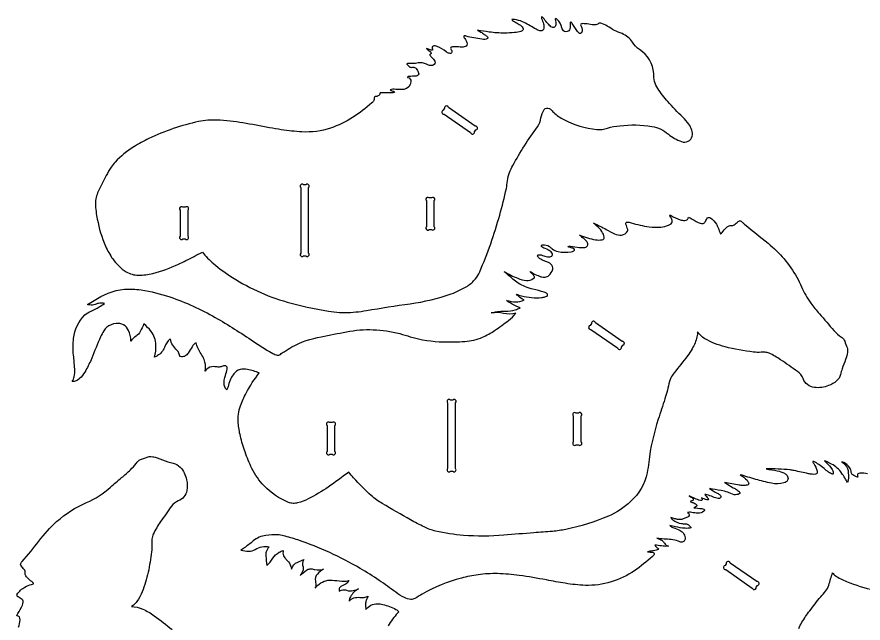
# Model space of a CAD drawing. Extents: x -49 to 63, y -22 to 83.
# Drawn here: x -30.3 to 23.2, y 44.4 to 82.7 of the extents above; entities that cross this region are included whole.
import ezdxf

# ---------------------------------------------------------------- set-up
doc = ezdxf.new("R2010")
doc.units = 0
doc.header["$MEASUREMENT"] = 0
doc.layers.get('0').update_dxf_attribs({"linetype": 'CONTINUOUS'})

msp = doc.modelspace()

# ---------------------------------------------------------------- linework, layer by layer
for points in [[(-7.516, 77.651, 0.142837), (-7.652, 77.6, 0.299758), (-7.673, 77.513, -0.225991), (-7.695, 77.391, -0.09232), (-7.817, 77.242, -0.037544), (-9.046, 76.308, -0.058932), (-10.429, 75.647, -0.093512), (-12.239, 75.409, -0.024982), (-13.544, 75.547, -0.007114), (-14.284, 75.67, 0.004603), (-15.972, 75.978, 0.031877), (-17.606, 76.157, 0.057032), (-18.771, 76.06, 0.058995), (-21.916, 74.987, 0.023354), (-22.871, 74.465, 0.06408), (-24.047, 73.505, 0.034102), (-24.308, 73.178, 0.023633), (-24.609, 72.649, 0.001351), (-25.114, 71.649, 0.109745), (-25.297, 70.868, 0.040663), (-25.175, 69.894, 0.059281), (-24.656, 68.192, 0.04222), (-24.205, 67.385, 0.096163), (-23.354, 66.57, 0.136015), (-22.572, 66.352, 0.061795), (-21.668, 66.468, 0.049026), (-20.04, 67.053, 0.008195), (-19.572, 67.278, 0.004886), (-18.533, 67.811, 0.047739), (-17.835, 67.094, 0.038445), (-16.631, 66.206, 0.077962), (-12.928, 64.589, 0.03169), (-10.215, 64.032, 0.059083), (-8.824, 64.028, 0.01782), (-8.166, 64.118, -0.008067), (-5.391, 64.55, 0.04967), (-2.804, 65.176, 0.051387), (-1.781, 65.67, 0.07159), (-1.271, 66.115, 0.062994), (-1.006, 66.568, 0.035702), (0.261, 70.157, 0.013722), (0.681, 71.828, 0.033619), (0.744, 72.316, -0.072498), (0.885, 72.848, -0.031161), (1.089, 73.276, -0.035937), (2.653, 75.736, 0.11535), (2.866, 76.297, -0.084781), (3.071, 76.816, -0.375127), (3.401, 76.884, -0.065697), (3.473, 76.835, -0.019998), (3.677, 76.632, 0.06837), (4.311, 76.192, 0.098197), (6.399, 75.564, 0.104378), (7.073, 75.641, -0.059936), (7.853, 75.796, -0.072381), (9.879, 75.754, -0.13522), (10.925, 75.258, 0.075756), (11.747, 74.798, 0.211381), (12.177, 74.813, 0.215333), (12.421, 75.133, 0.155186), (12.406, 75.527, 0.070609), (12.217, 75.893, 0.044923), (11.829, 76.343, -0.016436), (10.881, 77.321, -0.040496), (10.251, 78.151, -0.146493), (9.994, 79.092, 0.244161), (9.102, 80.606, -0.101004), (8.654, 81.078, 0.138306), (7.993, 81.62, -0.029463), (7.514, 81.826, -0.01419), (7.063, 82.091, 0.055098), (6.662, 82.279, 0.319688), (6.459, 82.22, -0.156111), (6.336, 82.17, -0.073955), (5.884, 82.218, 0.048158), (5.511, 82.248, 0.059129), (5.426, 82.232, 0.526747), (5.401, 82.091, -0.312495), (5.429, 81.675, -0.421085), (5.277, 81.655, -0.065588), (5.091, 81.871), (4.84, 82.268, -0.052954), (4.788, 82.341, 0.511332), (4.733, 82.342, 0.18989), (4.721, 82.312, -0.073247), (4.689, 81.903, -0.294765), (4.524, 81.754, -0.358757), (4.242, 81.861, -0.085538), (4.188, 81.992, 0.156816), (3.899, 82.516, 0.046439), (3.841, 82.563, 0.533494), (3.772, 82.522, -0.079446), (3.802, 82.17, -0.297828), (3.679, 82.007, -0.169332), (3.568, 82.02, -0.089949), (3.444, 82.101, -0.03812), (3.235, 82.332, -0.002892), (3.012, 82.618, 0.199713), (2.906, 82.674, 0.161984), (2.906, 82.573, -0.035241), (3.029, 82.241, -0.09194), (3.044, 81.96, -0.17602), (2.974, 81.826, -0.101386), (2.918, 81.799, -0.145417), (2.673, 81.839, -0.035253), (2.47, 81.953, 0.020019), (1.698, 82.371, 0.079414), (1.203, 82.503, 0.041662), (1.026, 82.502, 0.196999), (1.066, 82.444, 0.00418), (1.358, 82.29, -0.042823), (1.634, 82.098, -0.075371), (1.726, 81.982, -0.381176), (1.675, 81.797, -0.07786), (1.6, 81.76, -0.076994), (1.2, 81.681, -0.005823), (0.576, 81.652, -0.037168), (-0.406, 81.72, -0.00915), (-1.137, 81.833, 0.032734), (-0.933, 81.721, -0.029272), (-0.718, 81.57, -0.051916), (-0.556, 81.454, -0.111328), (-0.497, 81.359, -0.281222), (-0.512, 81.307, -0.174885), (-0.676, 81.254, -0.043748), (-0.859, 81.267, -0.03235), (-1.868, 81.456, 0.055775), (-1.953, 81.48, 0.53975), (-2.004, 81.404, 0.090686), (-1.948, 81.317, -0.117087), (-1.795, 80.973, -0.270419), (-1.868, 80.824, -0.129193), (-2.125, 80.763, -0.004521), (-2.555, 80.789, 0.050816), (-2.776, 80.771, 0.450055), (-2.839, 80.667, 0.148034), (-2.803, 80.596, -0.331922), (-2.792, 80.395, -0.125177), (-2.825, 80.372, -0.167581), (-3.036, 80.414, -0.039156), (-3.123, 80.467, 0.063094), (-3.685, 80.814, 0.147875), (-3.943, 80.832, 0.531295), (-3.987, 80.647, -0.295731), (-3.993, 80.571, -0.218572), (-4.031, 80.566, -0.053055), (-4.25, 80.646, 0.04586), (-4.362, 80.677, 0.030592), (-4.144, 80.496, -0.141728), (-4.067, 80.383, -0.341933), (-4.097, 80.332, -0.082451), (-4.144, 80.312, 0.467813), (-4.151, 80.25, 0.060776), (-4.02, 80.105, -0.065831), (-3.842, 79.884, -0.439605), (-3.936, 79.636, -0.177985), (-4.187, 79.61, -0.084436), (-4.368, 79.681, 0.182455), (-4.889, 79.764, -0.044623), (-5.238, 79.73, -0.014495), (-5.525, 79.724, 0.117121), (-5.59, 79.71, 0.10902), (-5.615, 79.688, 0.044578), (-5.548, 79.63, 0.022359), (-5.473, 79.54, 0.237887), (-5.236, 79.498, -0.234438), (-5.021, 79.417, -0.100177), (-4.931, 79.288, -0.098276), (-4.86, 79.087, -0.334011), (-4.953, 78.953, -0.093893), (-5.025, 78.939, 0.046442), (-5.251, 78.92, -0.006097), (-5.444, 78.912, 0.096081), (-5.578, 78.877, 0.139469), (-5.559, 78.855, -0.356492), (-5.356, 78.574, -0.353544), (-5.793, 78.094, -0.049224), (-6.111, 78.088, 0.008852), (-6.505, 78.102, 0.12059), (-6.661, 78.064, 0.054751), (-6.555, 78.001, -0.032943), (-6.453, 77.975, -0.283515), (-6.4, 77.903, -0.091176), (-6.608, 77.875, 0.010028), (-6.818, 77.881, -0.004296), (-7.301, 77.881, -0.277745), (-7.435, 77.678, -0.083981)], [(-3.259, 76.534), (-1.578, 75.367, 1), (-1.332, 75.412), (-1.249, 75.532, 1), (-1.293, 75.778), (-2.974, 76.945, 1), (-3.22, 76.901), (-3.304, 76.78, 1)], [(-12.319, 71.891), (-12.319, 67.745, 1), (-12.142, 67.568), (-11.996, 67.568, 1), (-11.819, 67.745), (-11.819, 71.891, 1), (-11.996, 72.068), (-12.142, 72.068, 1)], [(-4.373, 71.064), (-4.373, 69.417, 1), (-4.197, 69.24), (-4.05, 69.24, 1), (-3.873, 69.417), (-3.873, 71.064, 1), (-4.05, 71.24), (-4.197, 71.24, 1)], [(-19.943, 70.465), (-19.943, 68.819, 1), (-19.766, 68.642), (-19.62, 68.642, 1), (-19.443, 68.819), (-19.443, 70.465, 1), (-19.62, 70.642), (-19.766, 70.642, 1)], [(-12.873, 61.822, -0.079043), (-11.017, 62.467, 0.003836), (-9.43, 62.779, -0.112726), (-6.052, 62.659, -0.018382), (-5.389, 62.46, 0.066441), (-3.299, 62.143, 0.018178), (-1.946, 62.168, 0.088482), (-0.83, 62.437, 0.055063), (-0.059, 62.858, 0.006398), (0.824, 63.497, 0.080548), (1.278, 63.962, -0.151445), (0.507, 63.94, 0.085207), (-0.271, 63.967, -0.049272), (0.245, 64.069, -0.020161), (0.625, 64.077, 0.066512), (1.234, 64.17, 0.011947), (1.556, 64.277, 0.051817), (1.441, 64.342, -0.048321), (0.912, 64.597, -0.039551), (0.694, 64.762, 0.062515), (1.269, 64.665, 0.119061), (1.802, 64.791, -0.067947), (1.421, 65.046, -0.031119), (1.314, 65.156, 0.003824), (1.646, 65.047, 0.086554), (2.908, 64.942, 0.027734), (3.114, 64.976, 0.075362), (3.253, 65.037, 0.272317), (3.288, 65.139, 0.153628), (3.265, 65.178, 0.107668), (3.075, 65.283, 0.00468), (2.364, 65.465, -0.07117), (1.427, 65.848, -0.038302), (1.099, 66.098, 0.005101), (0.539, 66.581, 0.032398), (1.402, 66.155, 0.071511), (1.949, 66.025, 0.147983), (2.386, 66.134, 0.230176), (2.45, 66.225, 0.118083), (2.445, 66.262, 0.105765), (2.325, 66.434, -0.046792), (2.182, 66.589, 0.063509), (2.864, 66.258, 0.099865), (3.141, 66.232, 0.147904), (3.372, 66.341, 0.151784), (3.615, 66.725, 0.277411), (3.492, 67.055, 0.083251), (3.344, 67.148), (3.007, 67.284, -0.082674), (2.719, 67.469, -0.10502), (2.657, 67.559, -0.449585), (2.7, 67.636, -0.120739), (2.881, 67.632, 0.006927), (3.199, 67.529, 0.136853), (3.497, 67.532, 0.406145), (3.599, 67.709, 0.178601), (3.396, 67.916, 0.029653), (3.058, 68.064, -0.097317), (2.926, 68.153, -0.102957), (2.893, 68.201, -0.320962), (2.914, 68.251, -0.184478), (2.986, 68.277, -0.183243), (3.399, 68.164, -0.021923), (3.574, 68.016, 0.114375), (3.95, 67.842, 0.098572), (4.775, 67.837, 0.06385), (4.936, 67.892, 0.073001), (4.989, 67.933, 0.256419), (4.993, 67.977, 0.211404), (4.878, 68.059, -0.028929), (4.698, 68.115, -0.06355), (4.569, 68.156, -0.362139), (4.565, 68.168, -0.362139), (4.576, 68.173, -0.075257), (4.726, 68.186, -0.017274), (5.29, 68.105, 0.054482), (5.574, 68.098, 0.051034), (5.705, 68.126, 0.22447), (5.839, 68.273, 0.181687), (5.82, 68.397, 0.08075), (5.693, 68.559, 0.026791), (5.534, 68.7, -0.007244), (5.315, 68.879, 0.050209), (6.311, 68.593, 0.079281), (6.742, 68.59, 0.401951), (6.868, 68.748, 0.111892), (6.715, 69.111, 0.068627), (6.389, 69.473, 0.017085), (6.193, 69.637, -0.024527), (6.998, 69.247, 0.027899), (7.523, 68.959, 0.126008), (7.964, 68.888, 0.22989), (8.347, 69.136, 0.184261), (8.357, 69.246, -0.014914), (8.239, 69.581, -0.261559), (8.263, 69.685, -0.168414), (8.294, 69.699, -0.088315), (8.578, 69.671, 0.042931), (9.7, 69.41, 0.051766), (10.455, 69.39, 0.074134), (10.925, 69.505, 0.060908), (11.094, 69.607, 0.278394), (11.158, 69.832, 0.082859), (11.076, 70.018), (11.023, 70.104, -0.116267), (11.004, 70.152, -0.29966), (11.02, 70.152, -0.076836), (11.089, 70.122, 0.061445), (11.659, 69.86, 0.078079), (11.966, 69.818, 0.142308), (12.125, 69.871, 0.148609), (12.174, 69.946, -0.069316), (12.187, 70.016, -0.118912), (12.302, 69.975, 0.029215), (12.805, 69.686, 0.102116), (13.078, 69.614, 0.233889), (13.229, 69.699, 0.021879), (13.363, 69.923, -0.192623), (13.465, 70.009, -0.224041), (13.583, 69.981, -0.099646), (13.957, 69.572, -0.036716), (14.056, 69.389, -0.011422), (14.167, 69.072, 0.048518), (14.225, 68.958, 0.068613), (14.327, 69.061, -0.043007), (14.601, 69.371, -0.065782), (14.756, 69.473, -0.147347), (14.91, 69.488, 0.153593), (15.083, 69.54, 0.028021), (15.337, 69.744, -0.130856), (15.426, 69.787, -0.10524), (15.473, 69.782, -0.100076), (15.622, 69.683, 0.012647), (15.755, 69.557, 0.004974), (17.222, 68.368, -0.097683), (19.042, 66.226, -0.025447), (19.339, 65.613, 0.057048), (19.925, 64.591, 0.020448), (20.467, 63.92, -0.002705), (21.39, 62.854, 0.076681), (21.874, 62.44, -0.121344), (22.067, 62.185, 0.024259), (22.216, 61.775, -0.118792), (22.242, 61.483, -0.05738), (22.123, 61.029, 0.008831), (21.909, 60.442, 0.02587), (21.81, 60.073, -0.147884), (21.554, 59.672, -0.09944), (21.055, 59.375, -0.118237), (20.156, 59.254, -0.267266), (19.435, 59.816, 0.154765), (19.085, 60.268, -0.002283), (18.014, 61.015, 0.048306), (17.284, 61.419, 0.05585), (17.036, 61.486, 0.051464), (16.78, 61.479, -0.044974), (16.308, 61.498, -0.038064), (14.502, 61.827, -0.061053), (13.22, 62.339, -0.120014), (12.769, 62.782, -0.06348), (12.732, 62.46, -0.074184), (12.426, 61.706, -0.02738), (12.127, 61.251, -0.006022), (11.29, 60.183, 0.030562), (11.082, 59.871, 0.058133), (10.991, 59.634, -0.017574), (10.704, 58.542, -0.003165), (10.285, 57.252, 0.050038), (9.682, 54.535, -0.021631), (9.577, 53.861, -0.154733), (8.536, 52.043, -0.087497), (7.138, 51.132, -0.052454), (4.439, 50.287, -0.0211), (3.605, 50.162, -0.004593), (2.423, 50.074, 0.002667), (0.523, 49.921, -0.039032), (-2.025, 49.908, -0.034607), (-3.791, 50.181, -0.056044), (-4.519, 50.445, -0.014219), (-5.368, 50.886, -0.004957), (-7.159, 51.924, -0.042438), (-7.863, 52.431, -0.02345), (-8.974, 53.542, -0.013891), (-9.284, 53.91, -0.010842), (-10.58, 52.963, -0.034041), (-11.837, 52.217, -0.051132), (-12.517, 51.966, -0.048395), (-12.798, 51.932, -0.093249), (-13.094, 51.996, -0.11009), (-14.63, 53.044, -0.078041), (-15.401, 54.142, -0.031575), (-15.83, 55.183, -0.027342), (-16.132, 56.174, -0.036065), (-16.267, 57.032, -0.105446), (-16.122, 58.101, -0.039511), (-15.765, 58.908, -0.046926), (-14.935, 60.179, 0.046955), (-15.69, 60.396, 0.092654), (-16.149, 60.386, 0.172462), (-16.544, 60.124, 0.060351), (-16.728, 59.825, 0.032585), (-16.888, 59.4, -0.006243), (-16.984, 59.11, -0.218533), (-17.165, 59.53, -0.072741), (-17.108, 59.898, 0.003821), (-16.982, 60.341, 0.062879), (-16.963, 60.493, 0.156778), (-17.004, 60.589, 0.251342), (-17.198, 60.624, 0.046514), (-17.298, 60.581, -0.106571), (-17.532, 60.551, 0.011804), (-17.823, 60.577, 0.204784), (-18.254, 60.413, 0.041014), (-18.365, 60.292, 0.097399), (-18.369, 60.853, 0.042551), (-18.425, 61.025, 0.043414), (-18.62, 61.389, -0.074631), (-18.935, 62.083, 0.1046), (-19.18, 61.83, -0.003713), (-19.436, 61.425, -0.09619), (-19.624, 61.249, -0.143051), (-19.839, 61.2, -0.055113), (-19.963, 61.22, 0.18044), (-20.135, 61.604, -0.154482), (-20.567, 62.326, 0.16158), (-20.93, 61.791, -0.079709), (-21.111, 61.481, -0.079523), (-21.369, 61.274, -0.030025), (-21.558, 61.173, 0.068509), (-21.469, 61.947, 0.149832), (-21.78, 62.804, 0.055498), (-22.236, 63.283, -0.032422), (-22.464, 62.793, -0.108806), (-22.727, 62.499, 0.067676), (-23.06, 62.189, 0.113347), (-23.199, 62.866, 0.319612), (-23.988, 63.302, 0.128593), (-24.582, 63.067, 0.084964), (-24.769, 62.835, 0.035779), (-24.972, 62.452, 0.002757), (-25.531, 61.1, -0.025513), (-25.901, 60.337, -0.049967), (-26.205, 59.908, -0.101074), (-26.513, 59.678, -0.115958), (-26.762, 59.638, 0.097611), (-26.641, 59.938, 0.065285), (-26.605, 60.441, 0.009169), (-26.681, 61.305, -0.050823), (-26.676, 62.352, -0.162457), (-25.964, 63.84, -0.078237), (-25.574, 64.09, 0.034949), (-25.052, 64.346, 0.006977), (-24.715, 64.554, 0.118672), (-25.111, 64.573, 0.043278), (-25.304, 64.501, -0.11403), (-25.659, 64.477, -0.022874), (-25.8, 64.503, -0.009193), (-24.963, 64.998, -0.140481), (-22.931, 65.472, -0.028748), (-22.413, 65.422, -0.046098), (-20.583, 64.979, -0.048161), (-17.724, 63.688, -0.019677), (-15.306, 62.164, 0.006202), (-14.513, 61.652, 0.012573), (-14.086, 61.406, 0.057494), (-13.8, 61.303, 0.229435), (-13.606, 61.352, -0.030215), (-13.358, 61.519, -0.020905)], [(6.028, 62.93), (7.709, 61.762, 1), (7.955, 61.807), (8.039, 61.927, 1), (7.994, 62.173), (6.313, 63.34, 1), (6.067, 63.296), (5.984, 63.176, 1)], [(-3.031, 58.286), (-3.031, 54.14, 1), (-2.855, 53.963), (-2.708, 53.963, 1), (-2.531, 54.14), (-2.531, 58.286, 1), (-2.708, 58.463), (-2.855, 58.463, 1)], [(4.914, 57.459), (4.914, 55.812, 1), (5.091, 55.635), (5.237, 55.635, 1), (5.414, 55.812), (5.414, 57.459, 1), (5.237, 57.635), (5.091, 57.635, 1)], [(-10.655, 56.86), (-10.655, 55.214, 1), (-10.478, 55.037), (-10.332, 55.037, 1), (-10.155, 55.214), (-10.155, 56.86, 1), (-10.332, 57.037), (-10.478, 57.037, 1)], [(14.546, 47.753), (16.227, 46.585, 1), (16.473, 46.63), (16.557, 46.75, 1), (16.512, 46.996), (14.831, 48.163, 1), (14.585, 48.119), (14.502, 47.999, 1)]]:
    msp.add_lwpolyline(points, format="xyb", close=True)
for points in [[(-30.168, 44.114, 0.082729), (-30.056, 44.576, 0.129258), (-30.103, 44.759, 0.160552), (-30.171, 44.813, 0.061662), (-30.256, 44.834, -0.217243), (-30.248, 44.88, -0.049454), (-30.203, 44.968, 0.039618), (-29.904, 45.504, 0.064607), (-29.856, 45.686, 0.115536), (-29.877, 45.807, 0.099346), (-29.919, 45.859, 0.031186), (-30.176, 46.019, -0.306776), (-30.253, 46.164, -0.095935), (-30.24, 46.198, -0.129919), (-29.747, 46.643, -0.058338), (-29.326, 46.809, 0.044065), (-29.209, 46.853, 0.406655), (-29.208, 46.886, 0.082254), (-29.252, 46.931, 0.014271), (-29.529, 47.16, -0.050808), (-29.686, 47.347, -0.168135), (-29.731, 47.558, 0.116354), (-29.744, 47.658, 0.069199), (-29.792, 47.749, 0.022223), (-29.965, 47.957, -0.157613), (-30.028, 48.091, -0.190606), (-29.995, 48.18, -0.015052), (-29.927, 48.255, 0.018427), (-28.87, 49.553, -0.041389), (-27.746, 50.778, -0.082685), (-25.854, 51.987, 0.082802), (-24.35, 52.958, -0.012858), (-23.64, 53.559, 0.018215), (-23.082, 54.053, 0.031423), (-22.72, 54.454, -0.158538), (-22.441, 54.708), (-22.127, 54.816, -0.17078), (-21.667, 54.882, -0.036), (-21.389, 54.812, -0.005405), (-20.728, 54.568, 0.032329), (-20.381, 54.478, -0.13457), (-19.937, 54.232, -0.132564), (-19.533, 53.428, -0.102662), (-19.51, 52.738, -0.254906), (-20.055, 52.085, 0.145718), (-20.48, 51.767, -0.001731), (-21.178, 50.781, 0.034952), (-21.636, 49.996, 0.092588), (-21.724, 49.681, 0.009541), (-21.722, 49.278, -0.024808), (-21.745, 48.869, -0.021269), (-21.962, 47.58, -0.039461), (-22.342, 46.343, -0.055589), (-22.668, 45.741, -0.056251), (-22.885, 45.509, -0.047071), (-23.023, 45.418, -0.09855), (-22.297, 45.248, -0.05491), (-21.575, 44.832, -0.01128), (-20.45, 43.956, 0.017062)], [(23.52, 53.803, 0.043659), (23.025, 53.841, 0.136816), (22.901, 53.8, 0.3018), (22.871, 53.7, 0.028157), (22.904, 53.596, -0.073707), (22.577, 53.732, -0.221861), (22.486, 53.895, 0.130179), (22.367, 54.198, 0.140705), (22.007, 54.522, 0.050015), (21.887, 54.561, -0.13031), (22.243, 54.132, -0.094543), (22.297, 53.871, -0.09126), (22.243, 53.247, 0.022495), (21.89, 53.831, 0.125271), (21.232, 54.42, -0.010814), (20.883, 54.595, 0.051269), (20.795, 54.622, -0.045271), (21.194, 54.202, -0.094994), (21.333, 53.925, -0.109229), (21.332, 53.81, -0.454646), (21.29, 53.786, -0.083646), (21.05, 53.909, -0.010608), (20.766, 54.134, -0.01721), (20.435, 54.387, 0.082737), (20.107, 54.57, 0.172863), (20.058, 54.572, 0.237707), (20.063, 54.544, 0.065087), (20.113, 54.452, -0.057169), (20.331, 53.965, -0.473562), (20.217, 53.776, -0.062092), (20.021, 53.77, -0.047173), (19.775, 53.807, 0.001863), (18.869, 54.007, 0.023888), (18.626, 54.046, 0.036279), (17.095, 54.108, -0.015622), (17.807, 53.992, -0.069695), (18.26, 53.835, -0.110127), (18.428, 53.69, -0.224797), (18.474, 53.432, -0.175857), (18.367, 53.298, -0.084472), (18.225, 53.231, -0.117498), (17.438, 53.205, -0.019325), (16.444, 53.453, -0.002501), (15.461, 53.744, -0.054082), (15.894, 53.393, -0.071113), (15.993, 53.244, -0.463055), (15.913, 53.092, -0.070702), (15.647, 53.063, -0.028684), (15.405, 53.084, -0.022037), (14.475, 53.262, 0.050412), (14.611, 53.163), (15.025, 52.926, -0.021276), (15.286, 52.764, -0.048188), (15.423, 52.643, -0.469879), (15.408, 52.528, -0.091742), (15.245, 52.485, -0.00944), (15.076, 52.475, 0.055897), (14.254, 52.747, 0.002204), (13.518, 52.87, 0.018829), (14.016, 52.583, -0.054703), (14.194, 52.458, -0.381959), (14.214, 52.29, -0.264445), (14.061, 52.236, -0.0699), (13.73, 52.342, 0.055658), (13.355, 52.477, 0.045028), (13.223, 52.49, -0.036443), (13.429, 52.243, -0.156539), (13.452, 52.181, -0.311212), (13.43, 52.157, -0.136679), (13.352, 52.165, -0.053748), (13.186, 52.216, 0.008031), (13.025, 52.281, -0.128773), (13.064, 52.167, -0.391834), (12.99, 52.105, -0.08603), (12.945, 52.109, -0.043027), (12.588, 52.246, 0.01633), (12.238, 52.403, -0.084789), (12.475, 52.249, -0.432885), (12.46, 52.12, -0.082998), (12.408, 52.09, -0.011168), (12.291, 52.053, 0.077455), (12.467, 51.981, -0.122577), (12.689, 51.864, -0.164798), (12.721, 51.787, -0.236377), (12.683, 51.726, -0.063321), (12.536, 51.657, -0.021848), (13.033, 51.6, -0.044439), (13.16, 51.569, -0.175856), (13.212, 51.519, -0.204633), (13.207, 51.485, -0.11271), (13.171, 51.444, -0.189622), (12.777, 51.313, -0.024729), (12.401, 51.361, 0.085881), (12.122, 51.353, -0.12826), (12.24, 51.241, -0.368373), (12.203, 51.101, -0.065221), (12.132, 51.063), (11.858, 50.951, -0.154003), (11.507, 50.918, -0.029158), (11.319, 50.966, 0.01399), (11.071, 51.038, 0.091416), (11.196, 50.899, 0.128924), (11.747, 50.657, 0.016585), (11.972, 50.647, -0.080197), (12.144, 50.601, -0.06403), (12.223, 50.549, -0.033284), (12.365, 50.401, -0.104506), (11.974, 50.362, -0.041337), (11.374, 50.458, 0.006892), (11.01, 50.544, 0.11525), (11.206, 50.412, -0.014521), (11.66, 50.225, -0.168538), (11.897, 49.998, -0.154652), (11.975, 49.68, -0.469234), (11.689, 49.488, -0.049169), (11.54, 49.554, 0.077573), (11.103, 49.647, -0.012455), (10.203, 49.726, -0.086044), (10.533, 49.578, -0.0961), (10.674, 49.42, 0.160183), (10.938, 49.228, -0.06304), (10.603, 49.228, -0.018931), (10.172, 49.3, 0.159681), (10.074, 49.286, 0.132878), (10.127, 49.208, 0.014127), (10.304, 49.059, -0.172666), (10.219, 48.995, -0.034165), (10.067, 48.954, -0.010551), (9.757, 48.905, 0.023494), (9.603, 48.874, -0.022736), (9.923, 48.84, -0.071504), (9.999, 48.811, -0.334129), (10.017, 48.711, -0.122981), (9.911, 48.577, -0.032953), (8.779, 47.68, -0.07157), (7.304, 46.966, -0.083624), (5.675, 46.753, -0.032349), (4.408, 46.883, -0.008186), (3.21, 47.097, 0.01172), (1.499, 47.382, 0.026613), (0.125, 47.495, 0.036187), (-1.101, 47.428, 0.030241), (-2.16, 47.206, 0.068991), (-4.643, 46.205, 0.00841), (-5.094, 45.923, -0.172024), (-5.367, 45.865, -0.076545), (-5.761, 45.987, -0.047436), (-6.312, 46.315, 0.004302), (-7.355, 47.068, 0.02158), (-8.567, 47.827, 0.050864), (-12.491, 49.62, 0.015263), (-13.406, 49.892, 0.057995), (-13.777, 49.947, 0.042491), (-14.527, 49.913, 0.136179), (-15.319, 49.561, -0.024958), (-15.893, 49.114, -0.020901), (-16.098, 48.986, 0.086535), (-15.599, 48.909, 0.113114), (-15.195, 49.025, -0.16949), (-14.309, 49.196, 0.101851), (-14.502, 48.869, 0.101538), (-14.523, 48.61, 0.014154), (-14.454, 48.001, 0.065239), (-14.087, 48.463, -0.133185), (-13.674, 48.843, -0.028557), (-13.419, 48.958, 0.154876), (-13.407, 48.623, 0.086659), (-13.323, 48.486, 0.024569), (-13.173, 48.332, -0.10504), (-12.943, 47.946, -0.03155), (-12.892, 47.773, -0.132291), (-12.681, 48.115, -0.088423), (-12.502, 48.218, 0.003513), (-12.125, 48.38, 0.230419), (-12.167, 47.921, -0.162319), (-12.188, 47.67, -0.035702), (-12.232, 47.571, -0.023163), (-12.355, 47.366, -0.049541), (-11.947, 47.718, -0.105584), (-11.732, 47.798, -0.048931), (-11.652, 47.798, -0.027581), (-11.419, 47.75, 0.111845), (-10.882, 47.771, 0.084994), (-11.267, 47.47, 0.224068), (-11.39, 47.012, -0.075505), (-11.372, 46.685, -0.04418), (-11.395, 46.578, -0.193589), (-10.606, 47.074, -0.05978), (-10.337, 47.086, -0.010402), (-9.726, 47.013, 0.048418), (-9.435, 47.016, 0.046813), (-9.273, 47.055, -0.214666), (-9.692, 46.73, 0.179824), (-9.865, 46.588, 0.086353), (-9.885, 46.516, 0.053886), (-9.886, 46.395, -0.136227), (-9.572, 46.479, -0.086917), (-9.421, 46.445, 0.14958), (-9.003, 46.422, 0.037106), (-8.66, 46.526, 0.151086), (-9.176, 46.028, 0.093189), (-9.263, 45.746, -0.259264), (-8.582, 45.988, 0.146128), (-8.05, 46.066, 0.039062), (-8.184, 45.801, 0.091357), (-8.219, 45.571, 0.007121), (-8.204, 45.223, -0.242684), (-7.471, 45.585, -0.066586), (-7.121, 45.545, -0.066447), (-6.299, 45.229, -0.059809), (-6.114, 45.088, -0.059991), (-6.19, 45.004, 0.063229), (-6.782, 44.193, 0.02647)], [(19.168, 44.033, -0.051122), (19.601, 44.779, -0.018027), (19.855, 45.143, -0.009966), (20.553, 46.032, -0.004566), (20.858, 46.38, 0.103745), (21.066, 46.762, -0.019482), (21.302, 47.546, 0.130507), (21.466, 47.368, 0.050615), (22.189, 47.001, 0.040567), (23.946, 46.451, 0.039309)]]:
    msp.add_lwpolyline(points, format="xyb")

doc.saveas('drawing.dxf')
